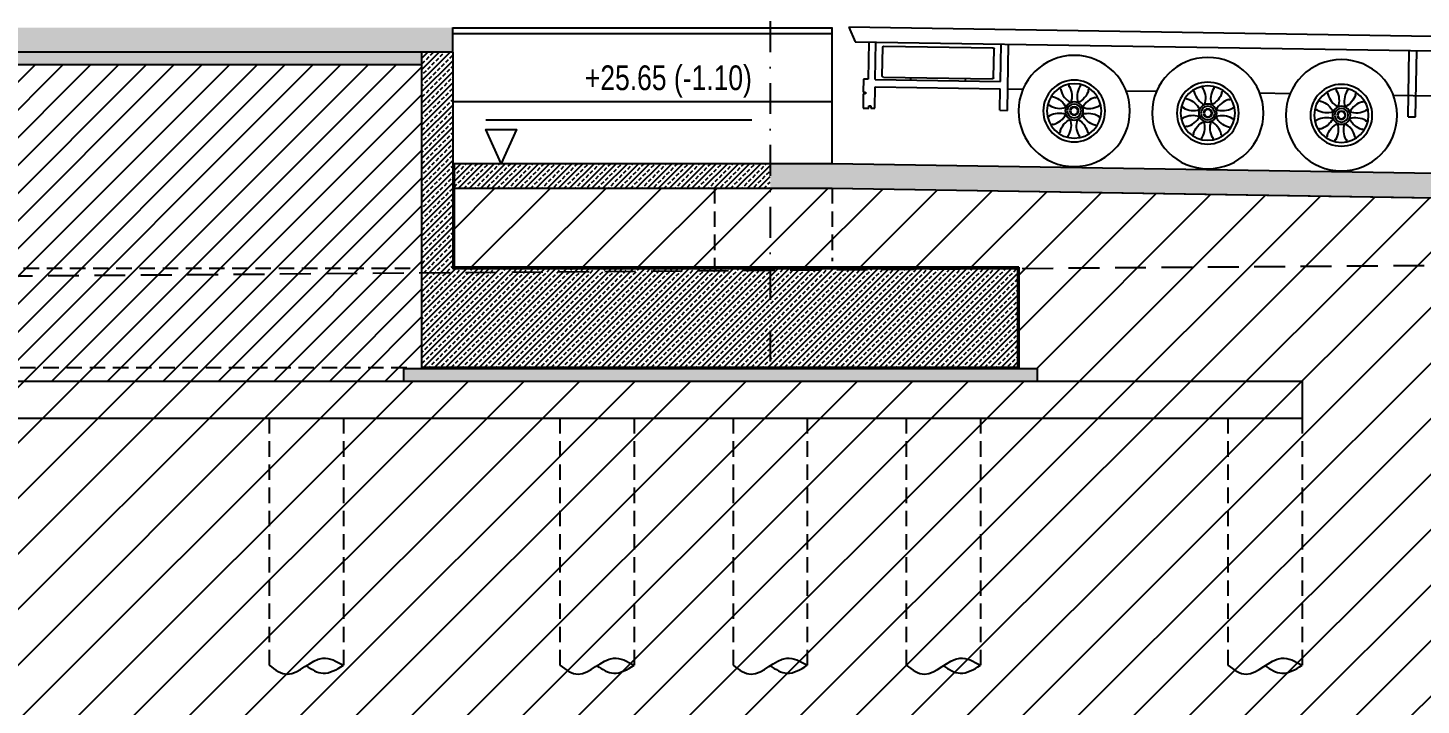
# Model space of a CAD drawing. Header units: centimetres. Extents: x 26569 to 160723, y -3143 to 14565.
# Drawn here: x 122308 to 123434, y -2150 to -1602 of the extents above; entities that cross this region are included whole.
import ezdxf

# ---------------------------------------------------------------- set-up
doc = ezdxf.new("R2010")
doc.units = ezdxf.units.CM
doc.header["$LTSCALE"] = 100
doc.linetypes.add('DASHDOT2', pattern=[0.5, 0.25, -0.125, 0, -0.125])
doc.linetypes.add('HIDDEN2', pattern=[0.1875, 0.125, -0.0625])
for name, color, linetype in [('A-ANNO-DIMS', 187, 'Continuous'), ('A-ANNO-GRID', 155, 'DASHDOT2'), ('A-DOOR', 193, 'Continuous'), ('A-ELEV-01', 255, 'Continuous'), ('A-ELEV-02', 253, 'Continuous'), ('A-HATCH', 253, 'Continuous'), ('A-WALL-INSL', 249, 'Continuous'), ('L-TOPO', 49, 'Continuous'), ('S-CONC', 5, 'Continuous'), ('S-HTCH', 8, 'Continuous')]:
    doc.layers.add(name, color=color, linetype=linetype)
doc.styles.add('Fields_100', font='act_simplex.shx', dxfattribs={"width": 0.8, "height": 20})
pattern_1 = [(45, (95288.2936, -335.3015), (-4.490128, 4.490128), []), (45, (95292.784, -335.3015), (-4.490128, 4.490128), [3.175, -1.5875])]

# ---------------------------------------------------------------- blocks, each defined once
blk = doc.blocks.new('TRUCK ELEVATION')
for p, q in [((-1176.8, 65), (183.2, 65)), ((183.2, 65), (177.9, 53.2)), ((177.9, 53.2), (-925.9, 53.2)), ((-276, -0.4), (-276, 53.2)), ((-270, -0.4), (-270, 53.2)), ((54, -0.4), (54, 53.2)), ((60, 23), (60, 53.2)), ((65.6, 26), (65.6, 49)), ((154.6, 50), (66.6, 50)), ((155.6, 26), (155.6, 49)), ((161.2, 23), (161.2, 53.2)), ((166.9, 53.2), (166.9, 23)), ((161.2, 23), (60, 23)), ((154.6, 25), (66.6, 25)), ((88.4, 25), (88.4, 23)), ((132.8, 25), (132.8, 23)), ((166.9, 23), (170.7, 23)), ((170.7, 23), (170.7, 12.5)), ((-257.7, 17), (-319.2, 17)), ((-149.7, 17), (-174.3, 17)), ((-41.7, 17), (-66.3, 17)), ((54, 17), (41.7, 17)), ((60, -0.4), (60, 17)), ((161.2, 17), (60, 17)), ((161.2, -0.4), (161.2, 17)), ((170.7, 12.5), (168.8, 12.5)), ((168.8, 12.5), (168.8, 11.1)), ((166, 1.5), (164.5, 1.5)), ((164.5, 1.5), (164.5, -0.4)), ((166, -0.4), (166, 1.5)), ((168.8, 11.1), (170.7, 11.1)), ((170.7, 11.1), (170.7, -0.4)), ((-270, -0.4), (-276, -0.4)), ((60, -0.4), (54, -0.4)), ((164.5, -0.4), (161.2, -0.4)), ((170.7, -0.4), (166, -0.4))]:
    blk.add_line(p, q)
for points in [[(-234.3, 12), (-233.1, 10.9), (-232.8, 11.2, -0.205207), (-222.7, 2.9, 1.723661)], [(-228, 18.3), (-226.9, 17.1), (-227.2, 16.8, 0.205207), (-218.9, 6.7, -1.723661)], [(-220.6, 21.4), (-220.6, 19.8), (-220.2, 19.8, -0.206806), (-218.9, 6.7, 1.723661)], [(-211.4, 21.4), (-211.4, 19.8), (-211.8, 19.8, 0.206806), (-213.1, 6.7, -1.723661)], [(-204, 18.3), (-205.1, 17.1), (-204.8, 16.8, -0.205207), (-213.1, 6.7, 1.723661)], [(-197.7, 12), (-198.9, 10.9), (-199.2, 11.2, 0.205207), (-209.3, 2.9, -1.723661)], [(-126.3, 12), (-125.1, 10.9), (-124.8, 11.2, -0.205207), (-114.7, 2.9, 1.723661)], [(-120, 18.3), (-118.9, 17.1), (-119.2, 16.8, 0.205207), (-110.9, 6.7, -1.723661)], [(-112.6, 21.4), (-112.6, 19.8), (-112.2, 19.8, -0.206806), (-110.9, 6.7, 1.723661)], [(-103.4, 21.4), (-103.4, 19.8), (-103.8, 19.8, 0.206806), (-105.1, 6.7, -1.723661)], [(-96, 18.3), (-97.1, 17.1), (-96.8, 16.8, -0.205207), (-105.1, 6.7, 1.723661)], [(-89.7, 12), (-90.9, 10.9), (-91.2, 11.2, 0.205207), (-101.3, 2.9, -1.723661)], [(-18.3, 12), (-17.1, 10.9), (-16.8, 11.2, -0.205207), (-6.7, 2.9, 1.723661)], [(-12, 18.3), (-10.9, 17.1), (-11.2, 16.8, 0.205207), (-2.9, 6.7, -1.723661)], [(-4.6, 21.4), (-4.6, 19.8), (-4.2, 19.8, -0.206806), (-2.9, 6.7, 1.723661)], [(4.6, 21.4), (4.6, 19.8), (4.2, 19.8, 0.206806), (2.9, 6.7, -1.723661)], [(12, 18.3), (10.9, 17.1), (11.2, 16.8, -0.205207), (2.9, 6.7, 1.723661)], [(18.3, 12), (17.1, 10.9), (16.8, 11.2, 0.205207), (6.7, 2.9, -1.723661)], [(-237.4, 4.4), (-235.8, 4.4), (-235.8, 4, 0.205207), (-222.8, 2.7, -1.723661)], [(-194.6, 4.4), (-196.2, 4.4), (-196.2, 4, -0.205207), (-209.2, 2.7, 1.723661)], [(-129.4, 4.4), (-127.8, 4.4), (-127.8, 4, 0.205207), (-114.8, 2.7, -1.723661)], [(-86.6, 4.4), (-88.2, 4.4), (-88.2, 4, -0.205207), (-101.2, 2.7, 1.723661)], [(-21.4, 4.4), (-19.8, 4.4), (-19.8, 4, 0.205207), (-6.8, 2.7, -1.723661)], [(21.4, 4.4), (19.8, 4.4), (19.8, 4, -0.205207), (6.8, 2.7, 1.723661)], [(-237.4, -4.4), (-235.8, -4.4), (-235.8, -4, -0.205207), (-222.8, -2.7, 1.723661)], [(-234.3, -12), (-233.1, -10.9), (-232.8, -11.2, 0.205207), (-222.7, -2.9, -1.723661)], [(-228, -18.3), (-226.9, -17.1), (-227.2, -16.8, -0.205207), (-218.9, -6.7, 1.723661)], [(-220.6, -21.4), (-220.6, -19.8), (-220.2, -19.8, 0.206806), (-218.9, -6.7, -1.723661)], [(-211.4, -21.4), (-211.4, -19.8), (-211.8, -19.8, -0.206806), (-213.1, -6.7, 1.723661)], [(-204, -18.3), (-205.1, -17.1), (-204.8, -16.8, 0.205207), (-213.1, -6.7, -1.723661)], [(-197.7, -12), (-198.9, -10.9), (-199.2, -11.2, -0.205207), (-209.3, -2.9, 1.723661)], [(-194.6, -4.4), (-196.2, -4.4), (-196.2, -4, 0.205207), (-209.2, -2.7, -1.723661)], [(-129.4, -4.4), (-127.8, -4.4), (-127.8, -4, -0.205207), (-114.8, -2.7, 1.723661)], [(-126.3, -12), (-125.1, -10.9), (-124.8, -11.2, 0.205207), (-114.7, -2.9, -1.723661)], [(-120, -18.3), (-118.9, -17.1), (-119.2, -16.8, -0.205207), (-110.9, -6.7, 1.723661)], [(-112.6, -21.4), (-112.6, -19.8), (-112.2, -19.8, 0.206806), (-110.9, -6.7, -1.723661)], [(-103.4, -21.4), (-103.4, -19.8), (-103.8, -19.8, -0.206806), (-105.1, -6.7, 1.723661)], [(-96, -18.3), (-97.1, -17.1), (-96.8, -16.8, 0.205207), (-105.1, -6.7, -1.723661)], [(-89.7, -12), (-90.9, -10.9), (-91.2, -11.2, -0.205207), (-101.3, -2.9, 1.723661)], [(-86.6, -4.4), (-88.2, -4.4), (-88.2, -4, 0.205207), (-101.2, -2.7, -1.723661)], [(-21.4, -4.4), (-19.8, -4.4), (-19.8, -4, -0.205207), (-6.8, -2.7, 1.723661)], [(-18.3, -12), (-17.1, -10.9), (-16.8, -11.2, 0.205207), (-6.7, -2.9, -1.723661)], [(-12, -18.3), (-10.9, -17.1), (-11.2, -16.8, -0.205207), (-2.9, -6.7, 1.723661)], [(-4.6, -21.4), (-4.6, -19.8), (-4.2, -19.8, 0.206806), (-2.9, -6.7, -1.723661)], [(4.6, -21.4), (4.6, -19.8), (4.2, -19.8, -0.206806), (2.9, -6.7, 1.723661)], [(12, -18.3), (10.9, -17.1), (11.2, -16.8, 0.205207), (2.9, -6.7, -1.723661)], [(18.3, -12), (17.1, -10.9), (16.8, -11.2, -0.205207), (6.7, -2.9, 1.723661)], [(21.4, -4.4), (19.8, -4.4), (19.8, -4, 0.205207), (6.8, -2.7, -1.723661)]]:
    blk.add_lwpolyline(points, format="xyb")
for centre, radius in [((-216, 0), 45), ((-108, 0), 45), ((0, 0), 45), ((-216, 0), 25), ((-108, 0), 25), ((0, 0), 25), ((-216, 0), 22), ((-108, 0), 22), ((0, 0), 22), ((-216, 0), 7.31), ((-216, 0), 5.57), ((-216, 0), 3.42), ((-216, 0), 2.94), ((-108, 0), 7.31), ((-108, 0), 5.57), ((-108, 0), 3.42), ((-108, 0), 2.94), ((0, 0), 7.31), ((0, 0), 5.57), ((0, 0), 3.42), ((0, 0), 2.94)]:
    blk.add_circle(centre, radius)
for centre, start, end in [((66.6, 49), 90, 180), ((154.6, 49), 0, 90), ((66.6, 26), 180, 270), ((154.6, 26), 270, 0)]:
    blk.add_arc(centre, 1, start, end)
blk = doc.blocks.new('JET GROUT')
at = {"linetype": 'HIDDEN2'}
for points in [[(-30, 0), (-30, -200)], [(30, 0), (30, -200)]]:
    blk.add_lwpolyline(points, dxfattribs=at)
blk.add_spline([(-30, -200), (-15.3, -207.2), (13.4, -194.1), (30, -200)], degree=3)
blk.add_open_spline([(0, -200.3), (4.4, -203.3), (14.5, -209.5), (24.5, -203.3), (30, -200)], degree=3, knots=[179.801197, 179.801197, 179.801197, 179.801197, 259.646208, 355.156763, 355.156763, 355.156763, 355.156763])

msp = doc.modelspace()

# ---------------------------------------------------------------- hatches: boundary and pattern name
at = {"layer": 'A-HATCH'}
h = msp.add_hatch(dxfattribs=at)
h.set_pattern_fill('LINE', color=256, scale=5, angle=45, style=0)
h.set_pattern_definition([(45, (106135.94, -7190.227), (-11.22532, 11.22532), [])])
h.paths.add_polyline_path([(103093.73, -1795.54), (103093.73, -1641.54), (104847.73, -1641.54), (104847.73, -1631.54), (120731.73, -1631.54), (120742.73, -1631.54), (122625.73, -1631.54), (122625.73, -1877.54), (122611.23, -1877.54), (122611.23, -1887.54), (121327.73, -1887.54), (121327.73, -1877.54), (121308.23, -1877.04), (121308.23, -1796.04), (120907.23, -1796.04), (120907.23, -1877.54), (120887.73, -1877.54), (120887.73, -1887.54), (119527.73, -1887.54), (119527.73, -1877.54), (119508.23, -1877.54), (119508.23, -1796.04), (119107.23, -1796.04), (119107.23, -1877.54), (119087.73, -1877.54), (119087.73, -1887.54), (117727.73, -1887.54), (117727.73, -1877.54), (117708.23, -1877.54), (117708.23, -1796.04), (117307.23, -1796.04), (117307.23, -1877.54), (117287.73, -1877.54), (117287.73, -1887.54), (115927.73, -1887.54), (115927.73, -1877.54), (115908.23, -1877.54), (115908.23, -1796.04), (115507.23, -1796.04), (115507.23, -1877.54), (115487.73, -1877.54), (115487.73, -1887.54), (114127.73, -1887.54), (114127.73, -1877.54), (114108.23, -1877.54), (114108.23, -1796.04), (113607.23, -1796.04), (113607.23, -1877.54), (113587.73, -1877.54), (113587.73, -1887.54), (112327.73, -1887.54), (112327.73, -1877.54), (112308.23, -1877.54), (112308.23, -1796.04), (111907.23, -1796.04), (111907.23, -1877.54), (111887.73, -1877.54), (111887.73, -1887.54), (110527.73, -1887.54), (110527.73, -1877.54), (110508.23, -1877.54), (110508.23, -1796.04), (110107.23, -1796.04), (110107.23, -1877.54), (110087.73, -1877.54), (110087.73, -1887.54), (108727.73, -1887.54), (108727.73, -1877.54), (108708.23, -1877.54), (108708.23, -1796.04), (108307.23, -1796.04), (108307.23, -1877.54), (108287.73, -1877.54), (108287.73, -1887.54), (106927.73, -1887.54), (106927.73, -1877.54), (106908.23, -1877.54), (106908.23, -1796.04), (106507.23, -1796.04), (106507.23, -1877.54), (106487.73, -1877.54), (106487.73, -1887.54), (105122.73, -1887.54), (105122.73, -1877.54), (105108.23, -1877.54), (105108.73, -1795.54)])
h = msp.add_hatch(dxfattribs=at)
h.set_pattern_fill('LINE', color=256, scale=10, angle=45, style=0)
h.set_pattern_definition([(45, (106135.94, -7190.227), (-22.45064, 22.45064), [])])
h.paths.add_polyline_path([(126881.01, -1756.54), (126881.01, -2601.62), (101281.01, -2601.62), (101281.01, -1756.54), (102301.76, -1756.54), (102301.76, -1856.54), (102451.76, -1856.54), (102451.76, -1826.54), (102321.78, -1826.54), (102321.78, -1646.54), (103061.73, -1646.54), (103061.73, -1795.54), (102906.73, -1795.54), (102906.73, -1877.54), (102892.73, -1877.54), (102892.73, -1887.54), (123123.73, -1887.54), (123123.73, -1877.54), (123108.73, -1877.54), (123108.73, -1795.54), (122652.23, -1795.54), (122652.23, -1731.54), (122957.73, -1731.55), (125765.67, -1776.54), (125765.99, -1756.54)])
h.paths.add_polyline_path([(102788.51, -1669.74), (102455.56, -1669.74), (102455.56, -1889.32), (102788.51, -1889.32)], flags=16)
h.paths.add_polyline_path([(117434.41, -2194.81), (117733.11, -2194.81), (117733.11, -2377.65), (117434.41, -2377.65)], flags=16)
h.paths.add_polyline_path([(106641, -2194.81), (106939.7, -2194.81), (106939.7, -2377.65), (106641, -2377.65)], flags=16)
h.paths.add_polyline_path([(104417.31, -2194.81), (104716.01, -2194.81), (104716.01, -2377.65), (104417.31, -2377.65)], flags=16)
at = {"layer": 'S-HTCH'}
h = msp.add_hatch(dxfattribs=at)
h.set_pattern_fill('ANSI33', color=256, style=0)
h.set_pattern_definition(pattern_1)
h.paths.add_polyline_path([(120752.73, -1621.54), (120752.73, -1601.54), (104862.73, -1601.54), (104862.73, -1621.54)])
h.paths.add_polyline_path([(120752.73, -1601.54), (120752.73, -1621.54), (122651.23, -1621.54), (122651.23, -1601.54)])
h = msp.add_hatch(dxfattribs=at)
h.set_pattern_fill('AR-CONC', color=256, scale=0.1, style=0)
h.set_pattern_definition([(50, (-26454.642, -0.04), (18.2184669, -1.5939086), [1.905, -20.955]), (355, (-26454.642, -0.04), (-3.5243421, 19.1056845), [1.524, -16.7640584]), (100.451445, (-26453.124, -0.173), (14.6941247, 17.5117752), [1.6190009, -17.8090245]), (46.1842, (-26454.642, 5.04), (27.107904, -4.2042328), [2.8575, -31.4325]), (96.635558, (-26452.383, 4.69), (23.7404134, 24.7426125), [2.4285023, -26.713561]), (351.184151, (-26454.642, 5.04), (23.7404134, 24.7426125), [2.2859967, -25.145973]), (21, (-26452.102, 3.77), (15.1614391, -10.2265198), [1.905, -20.955]), (326, (-26452.102, 3.77), (6.1802028, 18.4187966), [1.524, -16.764]), (71.451445, (-26450.838, 2.917), (21.341642, 8.1922769), [1.6190009, -17.8089938]), (37.5, (-26454.642, -0.04), (0.30886033, 8.4555039), [0, -16.5608, 0, -17.018, 0, -16.8275]), (7.5, (-26454.642, -0.04), (6.68196625, 10.0180575), [0, -9.7028, 0, -16.1798, 0, -6.4135]), (327.5, (-26460.306, -0.04), (13.55905952, -0.5728744), [0, -6.35, 0, -19.812, 0, -26.289]), (317.5, (-26462.846, -0.04), (14.8129181, 2.5426491), [0, -8.255, 0, -13.1572, 0, -18.669])])
h.paths.add_polyline_path([(122625.73, -1621.54), (104862.73, -1621.54), (104862.73, -1631.54), (122625.73, -1631.54)])
h = msp.add_hatch(dxfattribs=at)
h.set_pattern_fill('ANSI33', color=256, style=0)
h.set_pattern_definition(pattern_1)
h.paths.add_polyline_path([(123107.73, -1796.54), (122651.23, -1796.54), (122651.23, -1621.54), (122626.23, -1621.54), (122626.23, -1796.54), (122626.23, -1876.54), (123107.73, -1876.54)])
h = msp.add_hatch(dxfattribs=at)
h.set_pattern_fill('ANSI33', color=256, style=0)
h.set_pattern_definition(pattern_1)
h.paths.add_polyline_path([(122907.73, -1711.54), (122652.23, -1711.54), (122652.23, -1731.54), (122907.73, -1731.54)])
h = msp.add_hatch(dxfattribs=at)
h.set_pattern_fill('ANSI33', color=256, style=0)
h.set_pattern_definition(pattern_1)
h.paths.add_polyline_path([(122957.73, -1711.54), (122907.73, -1711.54), (122907.73, -1731.54), (122957.73, -1731.54), (122957.73, -1731.55), (125765.67, -1776.54), (125765.99, -1756.54)])
h = msp.add_hatch(dxfattribs=at)
h.set_pattern_fill('AR-CONC', color=256, scale=0.1, style=0)
h.set_pattern_definition([(50, (122708.73, -1876.544), (18.21847, -1.5939), [1.905, -20.955]), (355, (122708.73, -1876.544), (-3.5243, 19.1057), [1.524, -16.76406]), (100.4514, (122710.248, -1876.677), (14.6941, 17.5118), [1.619, -17.809]), (46.184, (122708.73, -1871.464), (27.1079, -4.2042), [2.8575, -31.4325]), (96.6356, (122710.99, -1871.814), (23.7404, 24.7426), [2.4285, -26.7136]), (351.184, (122708.73, -1871.464), (23.7404, 24.7426), [2.286, -25.146]), (21, (122711.27, -1872.734), (15.16144, -10.2265), [1.905, -20.955]), (326, (122711.27, -1872.734), (6.1802, 18.4188), [1.524, -16.764]), (71.4514, (122712.533, -1873.586), (21.34164, 8.1923), [1.619, -17.809]), (37.5, (122708.73, -1876.544), (0.30886, 8.4555), [0, -16.5608, 0, -17.018, 0, -16.8275]), (7.5, (122708.73, -1876.544), (6.68197, 10.01806), [0, -9.7028, 0, -16.1798, 0, -6.4135]), (327.5, (122703.066, -1876.544), (13.55906, -0.57287), [0, -6.35, 0, -19.812, 0, -26.289]), (317.5, (122700.526, -1876.544), (14.81292, 2.54265), [0, -8.255, 0, -13.1572, 0, -18.669])])
h.paths.add_polyline_path([(123123.73, -1877.54), (122611.23, -1877.54), (122611.23, -1887.54), (123123.73, -1887.54)])

# ---------------------------------------------------------------- linework, layer by layer
at = {"linetype": 'Continuous'}
msp.add_line((122957.73, -1711.54), (122957.73, -1661.54), dxfattribs=at)
at = {"layer": 'A-ANNO-DIMS'}
msp.add_lwpolyline([(122892.95, -1676.54), (122677.81, -1676.54)], dxfattribs=at)
msp.add_lwpolyline([(122690.31, -1711.54), (122677.81, -1684.04), (122702.81, -1684.04)], close=True, dxfattribs=at)
at = {"layer": 'A-ANNO-GRID'}
msp.add_lwpolyline([(122907.73, -143.45), (122907.73, -1876.54)], dxfattribs=at)
at = {"layer": 'A-DOOR'}
for p, q in [((122957.73, -1602.04), (122651.23, -1602.04)), ((122957.73, -1606.54), (122651.23, -1606.54)), ((122957.73, -1606.54), (122957.73, -1601.54)), ((122957.73, -1661.54), (122957.73, -1606.54)), ((122957.73, -1661.54), (122651.23, -1661.54))]:
    msp.add_line(p, q, dxfattribs=at)
at = {"layer": 'A-ELEV-01'}
msp.add_line((102677.73, -1917.54), (123337.73, -1917.54), dxfattribs=at)
at = {"layer": 'A-ELEV-01', "linetype": 'HIDDEN2'}
for points in [[(122862.73, -1731.54), (122862.73, -1796.54)], [(122957.73, -1731.54), (122957.73, -1790.54)], [(122616.73, -1796.54), (121307.73, -1796.54)], [(121307.73, -1876.54), (122616.73, -1876.54)]]:
    msp.add_lwpolyline(points, dxfattribs=at)
at = {"layer": 'A-ELEV-01'}
msp.add_lwpolyline([(123123.73, -1887.54), (123337.73, -1887.54), (123337.73, -1917.54)], dxfattribs=at)
at = {"layer": 'A-HATCH'}
msp.add_lwpolyline([(102892.73, -1887.54), (123123.73, -1887.54), (123123.73, -1877.54), (123108.73, -1877.54), (123108.73, -1795.54), (122652.23, -1795.54), (122652.23, -1731.54), (122957.73, -1731.55), (125765.67, -1776.54), (125765.99, -1756.54), (126881.01, -1756.54), (126881.01, -2601.62), (101281.01, -2601.62)], dxfattribs=at)
at = {"layer": 'A-WALL-INSL'}
for p, q in [((122652.23, -1731.54), (122652.23, -1795.54)), ((122652.23, -1731.54), (122652.23, -1790.54)), ((123108.73, -1795.54), (123108.73, -1877.54))]:
    msp.add_line(p, q, dxfattribs=at)
at = {"layer": 'A-WALL-INSL', "linetype": 'HIDDEN2', "ltscale": 0.5, "const_width": 1}
msp.add_lwpolyline([(122625.73, -1621.54), (122625.73, -1877.04), (123108.23, -1877.04), (123108.23, -1796.04), (122651.73, -1796.04), (122651.73, -1706.54)], dxfattribs=at)
at = {"layer": 'L-TOPO', "color": 1, "linetype": 'HIDDEN2', "ltscale": 2}
msp.add_lwpolyline([(102321.78, -1756.54), (103646.06, -1816.54), (120411.56, -1816.54), (125765.67, -1776.54)], dxfattribs=at)
at = {"layer": 'S-CONC'}
for p, q in [((122651.23, -1621.54), (122651.23, -1601.54)), ((104862.73, -1631.54), (122625.73, -1631.54))]:
    msp.add_line(p, q, dxfattribs=at)
for points in [[(122651.23, -1621.54), (120752.73, -1621.54)], [(123107.73, -1876.54), (122626.23, -1876.54), (122626.23, -1796.54), (122626.23, -1796.54), (122626.23, -1621.54)], [(122651.23, -1621.54), (122651.23, -1796.54), (123107.73, -1796.54), (123107.73, -1876.54)], [(122651.73, -1711.54), (122957.73, -1711.54), (125765.99, -1756.54)], [(122652.23, -1711.54), (122652.23, -1731.54)], [(122651.73, -1731.54), (122957.57, -1731.54), (125765.67, -1776.54)]]:
    msp.add_lwpolyline(points, dxfattribs=at)
msp.add_lwpolyline([(122611.23, -1887.54), (123123.73, -1887.54), (123123.73, -1877.54), (122611.23, -1877.54)], close=True, dxfattribs=at)

# ---------------------------------------------------------------- block references
at = {"layer": 'A-ELEV-01'}
for p in [(122532.73, -1917.54), (122767.73, -1917.54), (122907.73, -1917.54), (123047.73, -1917.54), (123307.73, -1917.54)]:
    msp.add_blockref('JET GROUT', p, dxfattribs=at)
at = {"layer": 'A-ELEV-02', "xscale": -1, "rotation": 359.0819618345629}
msp.add_blockref('TRUCK ELEVATION', (123153.48, -1669.05), dxfattribs=at)

# ---------------------------------------------------------------- texts
at = {"layer": 'A-ANNO-DIMS', "color": 50, "insert": (122892.95, -1658.21), "char_height": 20, "attachment_point": 9, "style": 'Fields_100'}
msp.add_mtext_dynamic_manual_height_columns('+25.65 (-1.10)', width=226.336, gutter_width=100, heights=[0], dxfattribs=at)

doc.saveas('drawing.dxf')
